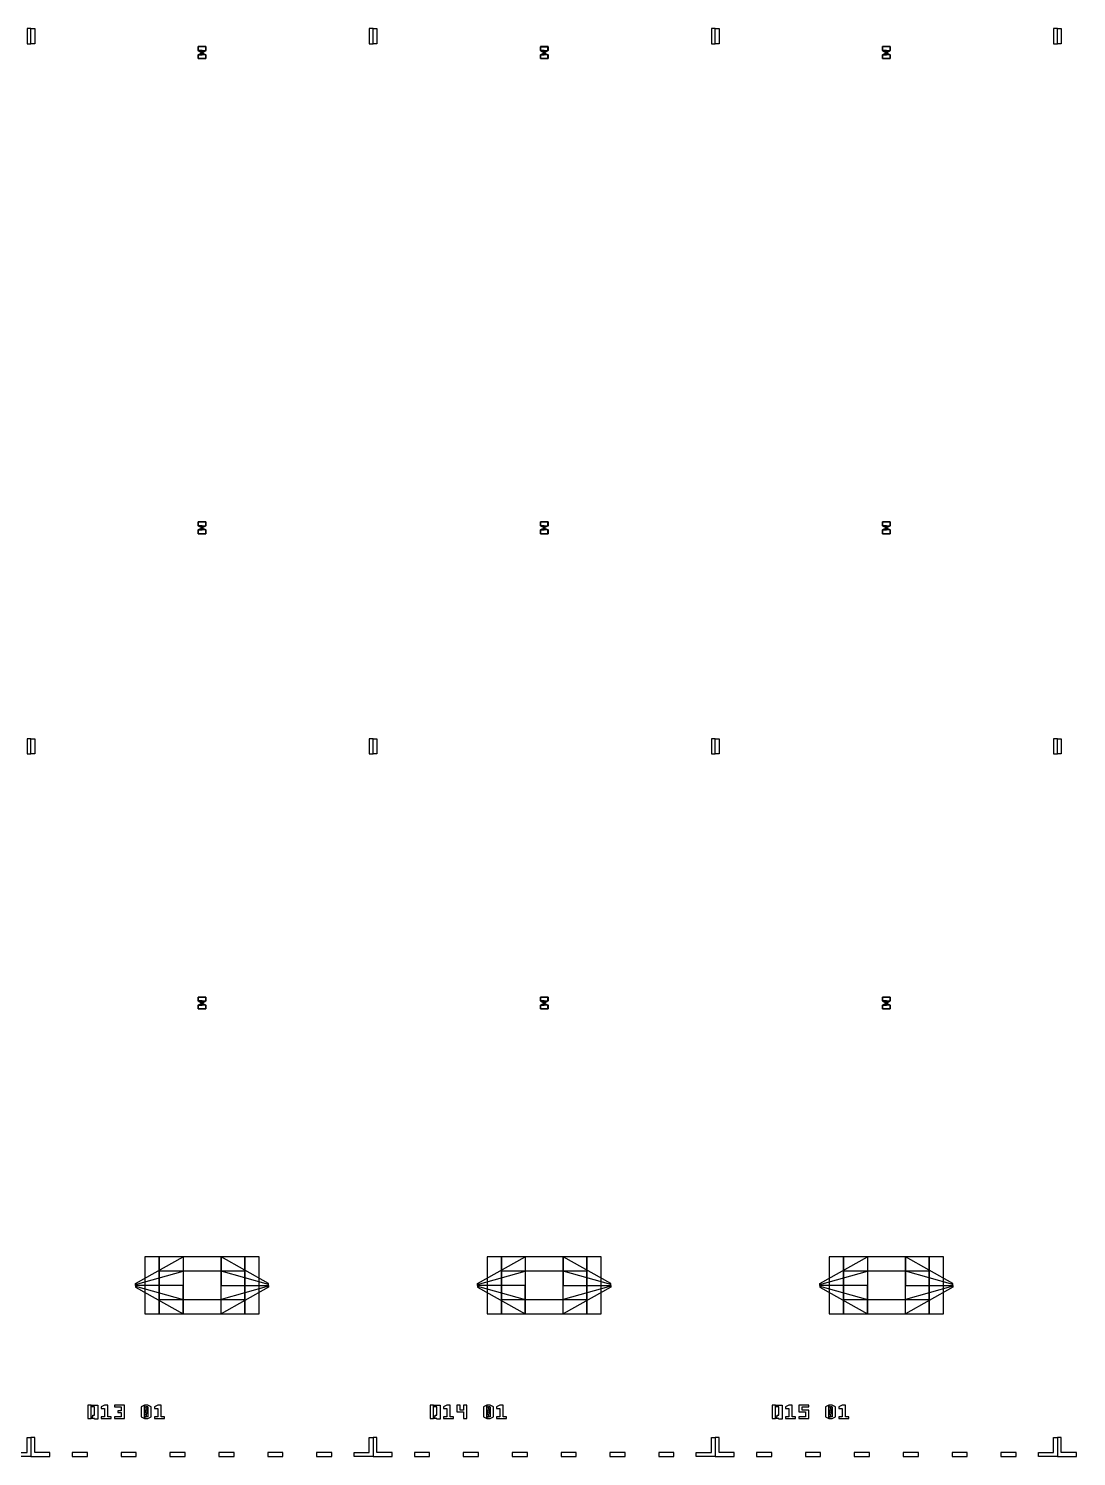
# Model space of a CAD drawing. Extents: x -50899 to 50899, y -48295 to 50898.
# Drawn here: x -6312 to -800, y -39225 to -31714 of the extents above; entities that cross this region are included whole.
import ezdxf

# ---------------------------------------------------------------- set-up
doc = ezdxf.new("R2010")
doc.units = 0
doc.layers.add('GAP', color=1, linetype='continuous')
doc.layers.add('PIN', color=3, linetype='continuous')

# ---------------------------------------------------------------- blocks, each defined once
blk = doc.blocks.new('Q12')
at = {"layer": 'GAP'}
for points in [[(1700, 7331.4), (1700, 7411.4), (1680, 7411.4), (1680, 7331.4), (1700, 7331.4)], [(1700, 3595.7), (1700, 3675.7), (1680, 3675.7), (1680, 3595.7), (1700, 3595.7)], [(1700, -100), (1600, -100), (1600, -80), (1680, -80), (1680, 0), (1700, 0), (1700, -100)]]:
    blk.add_lwpolyline(points, dxfattribs=at)
blk = doc.blocks.new('Q12GAP')
for points in [[(2500, 800), (2250, 800), (2250, 809.8), (2500, 950), (2500, 800)], [(2500, 800), (2250, 800), (2250, 809.8), (2500, 950), (2500, 800)], [(2825, 950), (2500, 950), (2500, 650), (2825, 650), (2825, 950)], [(2825, 950), (2500, 950), (2500, 650), (2825, 650), (2825, 950)], [(2900, 950), (2825, 950), (2825, 650), (2900, 650), (2900, 950)], [(2900, 950), (2825, 950), (2825, 650), (2900, 650), (2900, 950)], [(2500, 800), (2250, 800), (2250, 790.2), (2500, 650), (2500, 800)], [(2500, 800), (2250, 800), (2250, 790.2), (2500, 650), (2500, 800)]]:
    blk.add_lwpolyline(points)
blk = doc.blocks.new('Q12PIN')
for points in [[(2500, 800), (2250, 800), (2250, 805), (2500, 875), (2500, 800)], [(2500, 800), (2250, 800), (2250, 805), (2500, 875), (2500, 800)], [(2825, 875), (2500, 875), (2500, 725), (2825, 725), (2825, 875)], [(2825, 875), (2500, 875), (2500, 725), (2825, 725), (2825, 875)], [(2500, 800), (2250, 800), (2250, 795), (2500, 725), (2500, 800)], [(2500, 800), (2250, 800), (2250, 795), (2500, 725), (2500, 800)]]:
    blk.add_lwpolyline(points)
blk = doc.blocks.new('Q13')
at = {"layer": 'GAP'}
for points in [[(-100, 7331.4), (-100, 7411.4), (-80, 7411.4), (-80, 7331.4), (-100, 7331.4)], [(1700, 7331.4), (1700, 7411.4), (1680, 7411.4), (1680, 7331.4), (1700, 7331.4)], [(-100, 3595.7), (-100, 3675.7), (-80, 3675.7), (-80, 3595.7), (-100, 3595.7)], [(1700, 3595.7), (1700, 3675.7), (1680, 3675.7), (1680, 3595.7), (1700, 3595.7)], [(-100, -100), (0, -100), (0, -80), (-80, -80), (-80, 0), (-100, 0), (-100, -100)], [(1700, -100), (1600, -100), (1600, -80), (1680, -80), (1680, 0), (1700, 0), (1700, -100)], [(117.1, -100), (197.1, -100), (197.1, -80), (117.1, -80), (117.1, -100)], [(374.3, -100), (454.3, -100), (454.3, -80), (374.3, -80), (374.3, -100)], [(631.4, -100), (711.4, -100), (711.4, -80), (631.4, -80), (631.4, -100)], [(888.6, -100), (968.6, -100), (968.6, -80), (888.6, -80), (888.6, -100)], [(1145.7, -100), (1225.7, -100), (1225.7, -80), (1145.7, -80), (1145.7, -100)], [(1402.9, -100), (1482.9, -100), (1482.9, -80), (1402.9, -80), (1402.9, -100)]]:
    blk.add_lwpolyline(points, dxfattribs=at)
blk = doc.blocks.new('Q13GAP')
for points in [[(820.2, 7316.2), (820.2, 7316.4), (779.8, 7316.4), (779.8, 7316.2), (820.2, 7316.2)], [(780, 7296.2), (780, 7316.2), (779.8, 7316.2), (779.8, 7296.2), (780, 7296.2)], [(797.5, 7286.2), (780, 7296.2), (779.8, 7296.2), (797.3, 7286.2), (797.5, 7286.2)], [(802.7, 7286), (802.7, 7286.2), (797.3, 7286.2), (797.3, 7286), (802.7, 7286)], [(802.5, 7286.2), (820, 7296.2), (820.2, 7296.2), (802.7, 7286.2), (802.5, 7286.2)], [(820, 7296.2), (820, 7316.2), (820.2, 7316.2), (820.2, 7296.2), (820, 7296.2)], [(780, 7274), (799.7, 7284), (799.5, 7284), (779.8, 7274), (780, 7274)], [(780, 7254), (780, 7274), (779.8, 7274), (779.8, 7254), (780, 7254)], [(820.2, 7253.8), (820.2, 7254), (779.8, 7254), (779.8, 7253.8), (820.2, 7253.8)], [(799.7, 7284), (799.7, 7286), (799.5, 7286), (799.5, 7284), (799.7, 7284)], [(800.3, 7284), (800.3, 7286), (800.5, 7286), (800.5, 7284), (800.3, 7284)], [(820, 7274), (800.3, 7284), (800.5, 7284), (820.2, 7274), (820, 7274)], [(820, 7254), (820, 7274), (820.2, 7274), (820.2, 7254), (820, 7254)], [(820.2, 4816.2), (820.2, 4816.4), (779.8, 4816.4), (779.8, 4816.2), (820.2, 4816.2)], [(780, 4796.2), (780, 4816.2), (779.8, 4816.2), (779.8, 4796.2), (780, 4796.2)], [(820, 4796.2), (820, 4816.2), (820.2, 4816.2), (820.2, 4796.2), (820, 4796.2)], [(797.5, 4786.2), (780, 4796.2), (779.8, 4796.2), (797.3, 4786.2), (797.5, 4786.2)], [(780, 4774), (799.7, 4784), (799.5, 4784), (779.8, 4774), (780, 4774)], [(780, 4754), (780, 4774), (779.8, 4774), (779.8, 4754), (780, 4754)], [(820.2, 4753.8), (820.2, 4754), (779.8, 4754), (779.8, 4753.8), (820.2, 4753.8)], [(802.7, 4786), (802.7, 4786.2), (797.3, 4786.2), (797.3, 4786), (802.7, 4786)], [(799.7, 4784), (799.7, 4786), (799.5, 4786), (799.5, 4784), (799.7, 4784)], [(800.3, 4784), (800.3, 4786), (800.5, 4786), (800.5, 4784), (800.3, 4784)], [(820, 4774), (800.3, 4784), (800.5, 4784), (820.2, 4774), (820, 4774)], [(802.5, 4786.2), (820, 4796.2), (820.2, 4796.2), (802.7, 4786.2), (802.5, 4786.2)], [(820, 4754), (820, 4774), (820.2, 4774), (820.2, 4754), (820, 4754)], [(820.2, 2316.2), (820.2, 2316.4), (779.8, 2316.4), (779.8, 2316.2), (820.2, 2316.2)], [(780, 2296.2), (780, 2316.2), (779.8, 2316.2), (779.8, 2296.2), (780, 2296.2)], [(797.5, 2286.2), (780, 2296.2), (779.8, 2296.2), (797.3, 2286.2), (797.5, 2286.2)], [(780, 2274), (799.7, 2284), (799.5, 2284), (779.8, 2274), (780, 2274)], [(780, 2254), (780, 2274), (779.8, 2274), (779.8, 2254), (780, 2254)], [(820.2, 2253.8), (820.2, 2254), (779.8, 2254), (779.8, 2253.8), (820.2, 2253.8)], [(802.7, 2286), (802.7, 2286.2), (797.3, 2286.2), (797.3, 2286), (802.7, 2286)], [(799.7, 2284), (799.7, 2286), (799.5, 2286), (799.5, 2284), (799.7, 2284)], [(800.3, 2284), (800.3, 2286), (800.5, 2286), (800.5, 2284), (800.3, 2284)], [(820, 2274), (800.3, 2284), (800.5, 2284), (820.2, 2274), (820, 2274)], [(802.5, 2286.2), (820, 2296.2), (820.2, 2296.2), (802.7, 2286.2), (802.5, 2286.2)], [(820, 2296.2), (820, 2316.2), (820.2, 2316.2), (820.2, 2296.2), (820, 2296.2)], [(820, 2254), (820, 2274), (820.2, 2274), (820.2, 2254), (820, 2254)], [(2500, 800), (2250, 800), (2250, 809.8), (2500, 950), (2500, 800)], [(2500, 800), (2250, 800), (2250, 809.8), (2500, 950), (2500, 800)], [(2825, 950), (2500, 950), (2500, 650), (2825, 650), (2825, 950)], [(2825, 950), (2500, 950), (2500, 650), (2825, 650), (2825, 950)], [(2900, 950), (2825, 950), (2825, 650), (2900, 650), (2900, 950)], [(2900, 950), (2825, 950), (2825, 650), (2900, 650), (2900, 950)], [(2500, 800), (2250, 800), (2250, 790.2), (2500, 650), (2500, 800)], [(2500, 800), (2250, 800), (2250, 790.2), (2500, 650), (2500, 800)]]:
    blk.add_lwpolyline(points)
at = {"layer": 'GAP'}
for points in [[(200, 100), (217.5, 100), (217.5, 170), (200, 170), (200, 100)], [(217.5, 108.8), (226.2, 108.8), (226.2, 117.5), (235, 117.5), (235, 161.2), (217.5, 161.2), (217.5, 170), (252.5, 170), (252.5, 95.6), (235, 95.6), (235, 100), (217.5, 100), (217.5, 108.8)], [(270, 100), (322.5, 100), (322.5, 108.8), (305, 108.8), (305, 170), (287.5, 170), (270, 161.2), (270, 152.5), (287.5, 152.5), (287.5, 108.8), (270, 108.8), (270, 100), (270, 100)], [(340, 100), (392.5, 100), (392.5, 170), (340, 170), (340, 161.2), (375, 161.2), (375, 139.4), (357.5, 139.4), (357.5, 130.6), (375, 130.6), (375, 108.8), (340, 108.8), (340, 100), (340, 100)]]:
    blk.add_lwpolyline(points, dxfattribs=at)
blk = doc.blocks.new('Q13PIN')
for points in [[(820, 7296.2), (820, 7316.2), (780, 7316.2), (780, 7296.2), (820, 7296.2)], [(800, 7286.2), (800, 7296.2), (780, 7296.2), (797.5, 7286.2), (800, 7286.2)], [(800, 7286.2), (800, 7296.2), (820, 7296.2), (802.5, 7286.2), (800, 7286.2)], [(800, 7274), (800, 7284), (799.685, 7284), (780, 7274), (800, 7274)], [(820, 7254), (820, 7274), (780, 7274), (780, 7254), (820, 7254)], [(800.315, 7284), (800.315, 7286), (799.685, 7286), (799.685, 7284), (800.315, 7284)], [(800, 7274), (800, 7284), (800.315, 7284), (820, 7274), (800, 7274)], [(820, 4796.2), (820, 4816.2), (780, 4816.2), (780, 4796.2), (820, 4796.2)], [(800, 4786.2), (800, 4796.2), (780, 4796.2), (797.5, 4786.2), (800, 4786.2)], [(800, 4774), (800, 4784), (799.685, 4784), (780, 4774), (800, 4774)], [(820, 4754), (820, 4774), (780, 4774), (780, 4754), (820, 4754)], [(800.315, 4784), (800.315, 4786), (799.685, 4786), (799.685, 4784), (800.315, 4784)], [(800, 4786.2), (800, 4796.2), (820, 4796.2), (802.5, 4786.2), (800, 4786.2)], [(800, 4774), (800, 4784), (800.315, 4784), (820, 4774), (800, 4774)], [(820, 2296.2), (820, 2316.2), (780, 2316.2), (780, 2296.2), (820, 2296.2)], [(800, 2286.2), (800, 2296.2), (780, 2296.2), (797.5, 2286.2), (800, 2286.2)], [(800, 2274), (800, 2284), (799.685, 2284), (780, 2274), (800, 2274)], [(820, 2254), (820, 2274), (780, 2274), (780, 2254), (820, 2254)], [(800.315, 2284), (800.315, 2286), (799.685, 2286), (799.685, 2284), (800.315, 2284)], [(800, 2286.2), (800, 2296.2), (820, 2296.2), (802.5, 2286.2), (800, 2286.2)], [(800, 2274), (800, 2284), (800.315, 2284), (820, 2274), (800, 2274)], [(2500, 800), (2250, 800), (2250, 805), (2500, 875), (2500, 800)], [(2500, 800), (2250, 800), (2250, 805), (2500, 875), (2500, 800)], [(2825, 875), (2500, 875), (2500, 725), (2825, 725), (2825, 875)], [(2825, 875), (2500, 875), (2500, 725), (2825, 725), (2825, 875)], [(2500, 800), (2250, 800), (2250, 795), (2500, 725), (2500, 800)], [(2500, 800), (2250, 800), (2250, 795), (2500, 725), (2500, 800)]]:
    blk.add_lwpolyline(points)
blk = doc.blocks.new('Q14')
at = {"layer": 'GAP'}
for points in [[(-100, 7331.4), (-100, 7411.4), (-80, 7411.4), (-80, 7331.4), (-100, 7331.4)], [(1700, 7331.4), (1700, 7411.4), (1680, 7411.4), (1680, 7331.4), (1700, 7331.4)], [(-100, 3595.7), (-100, 3675.7), (-80, 3675.7), (-80, 3595.7), (-100, 3595.7)], [(1700, 3595.7), (1700, 3675.7), (1680, 3675.7), (1680, 3595.7), (1700, 3595.7)], [(-100, -100), (0, -100), (0, -80), (-80, -80), (-80, 0), (-100, 0), (-100, -100)], [(1700, -100), (1600, -100), (1600, -80), (1680, -80), (1680, 0), (1700, 0), (1700, -100)], [(117.1, -100), (197.1, -100), (197.1, -80), (117.1, -80), (117.1, -100)], [(374.3, -100), (454.3, -100), (454.3, -80), (374.3, -80), (374.3, -100)], [(631.4, -100), (711.4, -100), (711.4, -80), (631.4, -80), (631.4, -100)], [(888.6, -100), (968.6, -100), (968.6, -80), (888.6, -80), (888.6, -100)], [(1145.7, -100), (1225.7, -100), (1225.7, -80), (1145.7, -80), (1145.7, -100)], [(1402.9, -100), (1482.9, -100), (1482.9, -80), (1402.9, -80), (1402.9, -100)]]:
    blk.add_lwpolyline(points, dxfattribs=at)
blk = doc.blocks.new('Q14GAP')
for points in [[(820.2, 7316.1), (820.2, 7316.3), (779.8, 7316.3), (779.8, 7316.1), (820.2, 7316.1)], [(780, 7296.1), (780, 7316.1), (779.8, 7316.1), (779.8, 7296.1), (780, 7296.1)], [(797.5, 7286.1), (780, 7296.1), (779.8, 7296.1), (797.3, 7286.1), (797.5, 7286.1)], [(802.7, 7286), (802.7, 7286.1), (797.3, 7286.1), (797.3, 7286), (802.7, 7286)], [(802.5, 7286.1), (820, 7296.1), (820.2, 7296.1), (802.7, 7286.1), (802.5, 7286.1)], [(820, 7296.1), (820, 7316.1), (820.2, 7316.1), (820.2, 7296.1), (820, 7296.1)], [(780, 7274), (799.7, 7284), (799.5, 7284), (779.8, 7274), (780, 7274)], [(780, 7254), (780, 7274), (779.8, 7274), (779.8, 7254), (780, 7254)], [(820.2, 7253.8), (820.2, 7254), (779.8, 7254), (779.8, 7253.8), (820.2, 7253.8)], [(799.7, 7284), (799.7, 7286), (799.5, 7286), (799.5, 7284), (799.7, 7284)], [(800.3, 7284), (800.3, 7286), (800.5, 7286), (800.5, 7284), (800.3, 7284)], [(820, 7274), (800.3, 7284), (800.5, 7284), (820.2, 7274), (820, 7274)], [(820, 7254), (820, 7274), (820.2, 7274), (820.2, 7254), (820, 7254)], [(820.2, 4816.1), (820.2, 4816.3), (779.8, 4816.3), (779.8, 4816.1), (820.2, 4816.1)], [(780, 4796.1), (780, 4816.1), (779.8, 4816.1), (779.8, 4796.1), (780, 4796.1)], [(820, 4796.1), (820, 4816.1), (820.2, 4816.1), (820.2, 4796.1), (820, 4796.1)], [(797.5, 4786.1), (780, 4796.1), (779.8, 4796.1), (797.3, 4786.1), (797.5, 4786.1)], [(780, 4774), (799.7, 4784), (799.5, 4784), (779.8, 4774), (780, 4774)], [(780, 4754), (780, 4774), (779.8, 4774), (779.8, 4754), (780, 4754)], [(820.2, 4753.8), (820.2, 4754), (779.8, 4754), (779.8, 4753.8), (820.2, 4753.8)], [(802.7, 4786), (802.7, 4786.1), (797.3, 4786.1), (797.3, 4786), (802.7, 4786)], [(799.7, 4784), (799.7, 4786), (799.5, 4786), (799.5, 4784), (799.7, 4784)], [(800.3, 4784), (800.3, 4786), (800.5, 4786), (800.5, 4784), (800.3, 4784)], [(820, 4774), (800.3, 4784), (800.5, 4784), (820.2, 4774), (820, 4774)], [(802.5, 4786.1), (820, 4796.1), (820.2, 4796.1), (802.7, 4786.1), (802.5, 4786.1)], [(820, 4754), (820, 4774), (820.2, 4774), (820.2, 4754), (820, 4754)], [(820.2, 2316.2), (820.2, 2316.4), (779.8, 2316.4), (779.8, 2316.2), (820.2, 2316.2)], [(780, 2296.2), (780, 2316.2), (779.8, 2316.2), (779.8, 2296.2), (780, 2296.2)], [(797.5, 2286.2), (780, 2296.2), (779.8, 2296.2), (797.3, 2286.2), (797.5, 2286.2)], [(780, 2274), (799.7, 2284), (799.5, 2284), (779.8, 2274), (780, 2274)], [(780, 2254), (780, 2274), (779.8, 2274), (779.8, 2254), (780, 2254)], [(820.2, 2253.8), (820.2, 2254), (779.8, 2254), (779.8, 2253.8), (820.2, 2253.8)], [(802.7, 2286), (802.7, 2286.2), (797.3, 2286.2), (797.3, 2286), (802.7, 2286)], [(799.7, 2284), (799.7, 2286), (799.5, 2286), (799.5, 2284), (799.7, 2284)], [(800.3, 2284), (800.3, 2286), (800.5, 2286), (800.5, 2284), (800.3, 2284)], [(820, 2274), (800.3, 2284), (800.5, 2284), (820.2, 2274), (820, 2274)], [(802.5, 2286.2), (820, 2296.2), (820.2, 2296.2), (802.7, 2286.2), (802.5, 2286.2)], [(820, 2296.2), (820, 2316.2), (820.2, 2316.2), (820.2, 2296.2), (820, 2296.2)], [(820, 2254), (820, 2274), (820.2, 2274), (820.2, 2254), (820, 2254)], [(-1300, 650), (-1225, 650), (-1225, 950), (-1300, 950), (-1300, 650)], [(-1300, 650), (-1225, 650), (-1225, 950), (-1300, 950), (-1300, 650)], [(-1225, 650), (-900, 650), (-900, 950), (-1225, 950), (-1225, 650)], [(-1225, 650), (-900, 650), (-900, 950), (-1225, 950), (-1225, 650)], [(-900, 800), (-650, 800), (-650, 809.8), (-900, 950), (-900, 800)], [(-900, 800), (-650, 800), (-650, 809.8), (-900, 950), (-900, 800)], [(2500, 800), (2250, 800), (2250, 809.8), (2500, 950), (2500, 800)], [(2500, 800), (2250, 800), (2250, 809.8), (2500, 950), (2500, 800)], [(2825, 950), (2500, 950), (2500, 650), (2825, 650), (2825, 950)], [(2825, 950), (2500, 950), (2500, 650), (2825, 650), (2825, 950)], [(2900, 950), (2825, 950), (2825, 650), (2900, 650), (2900, 950)], [(2900, 950), (2825, 950), (2825, 650), (2900, 650), (2900, 950)], [(-900, 800), (-650, 800), (-650, 790.2), (-900, 650), (-900, 800)], [(-900, 800), (-650, 800), (-650, 790.2), (-900, 650), (-900, 800)], [(2500, 800), (2250, 800), (2250, 790.2), (2500, 650), (2500, 800)], [(2500, 800), (2250, 800), (2250, 790.2), (2500, 650), (2500, 800)]]:
    blk.add_lwpolyline(points)
at = {"layer": 'GAP'}
for points in [[(200, 100), (217.5, 100), (217.5, 170), (200, 170), (200, 100)], [(217.5, 108.8), (226.2, 108.8), (226.2, 117.5), (235, 117.5), (235, 161.2), (217.5, 161.2), (217.5, 170), (252.5, 170), (252.5, 95.6), (235, 95.6), (235, 100), (217.5, 100), (217.5, 108.8)], [(270, 100), (322.5, 100), (322.5, 108.8), (305, 108.8), (305, 170), (287.5, 170), (270, 161.2), (270, 152.5), (287.5, 152.5), (287.5, 108.8), (270, 108.8), (270, 100), (270, 100)], [(375, 100), (392.5, 100), (392.5, 170), (375, 170), (375, 143.8), (357.5, 143.8), (357.5, 170), (340, 170), (340, 135), (375, 135), (375, 100), (375, 100)]]:
    blk.add_lwpolyline(points, dxfattribs=at)
blk = doc.blocks.new('Q14PIN')
for points in [[(820, 7296.15), (820, 7316.15), (780, 7316.15), (780, 7296.15), (820, 7296.15)], [(800, 7286.15), (800, 7296.15), (780, 7296.15), (797.5, 7286.15), (800, 7286.15)], [(800, 7286.15), (800, 7296.15), (820, 7296.15), (802.5, 7286.15), (800, 7286.15)], [(800, 7274), (800, 7284), (799.685, 7284), (780, 7274), (800, 7274)], [(820, 7254), (820, 7274), (780, 7274), (780, 7254), (820, 7254)], [(800.315, 7284), (800.315, 7286), (799.685, 7286), (799.685, 7284), (800.315, 7284)], [(800, 7274), (800, 7284), (800.315, 7284), (820, 7274), (800, 7274)], [(820, 4796.15), (820, 4816.15), (780, 4816.15), (780, 4796.15), (820, 4796.15)], [(800, 4786.15), (800, 4796.15), (780, 4796.15), (797.5, 4786.15), (800, 4786.15)], [(800, 4774), (800, 4784), (799.685, 4784), (780, 4774), (800, 4774)], [(820, 4754), (820, 4774), (780, 4774), (780, 4754), (820, 4754)], [(800.315, 4784), (800.315, 4786), (799.685, 4786), (799.685, 4784), (800.315, 4784)], [(800, 4786.15), (800, 4796.15), (820, 4796.15), (802.5, 4786.15), (800, 4786.15)], [(800, 4774), (800, 4784), (800.315, 4784), (820, 4774), (800, 4774)], [(820, 2296.15), (820, 2316.15), (780, 2316.15), (780, 2296.15), (820, 2296.15)], [(800, 2286.15), (800, 2296.15), (780, 2296.15), (797.5, 2286.15), (800, 2286.15)], [(800, 2274), (800, 2284), (799.685, 2284), (780, 2274), (800, 2274)], [(820, 2254), (820, 2274), (780, 2274), (780, 2254), (820, 2254)], [(800.315, 2284), (800.315, 2286), (799.685, 2286), (799.685, 2284), (800.315, 2284)], [(800, 2286.15), (800, 2296.15), (820, 2296.15), (802.5, 2286.15), (800, 2286.15)], [(800, 2274), (800, 2284), (800.315, 2284), (820, 2274), (800, 2274)], [(-1225, 725), (-900, 725), (-900, 875), (-1225, 875), (-1225, 725)], [(-1225, 725), (-900, 725), (-900, 875), (-1225, 875), (-1225, 725)], [(-900, 800), (-650, 800), (-650, 805), (-900, 875), (-900, 800)], [(-900, 800), (-650, 800), (-650, 805), (-900, 875), (-900, 800)], [(2500, 800), (2250, 800), (2250, 805), (2500, 875), (2500, 800)], [(2500, 800), (2250, 800), (2250, 805), (2500, 875), (2500, 800)], [(2825, 875), (2500, 875), (2500, 725), (2825, 725), (2825, 875)], [(2825, 875), (2500, 875), (2500, 725), (2825, 725), (2825, 875)], [(-900, 800), (-650, 800), (-650, 795), (-900, 725), (-900, 800)], [(-900, 800), (-650, 800), (-650, 795), (-900, 725), (-900, 800)], [(2500, 800), (2250, 800), (2250, 795), (2500, 725), (2500, 800)], [(2500, 800), (2250, 800), (2250, 795), (2500, 725), (2500, 800)]]:
    blk.add_lwpolyline(points)
blk = doc.blocks.new('Q15')
at = {"layer": 'GAP'}
for points in [[(-100, 7331.4), (-100, 7411.4), (-80, 7411.4), (-80, 7331.4), (-100, 7331.4)], [(1700, 7331.4), (1700, 7411.4), (1680, 7411.4), (1680, 7331.4), (1700, 7331.4)], [(-100, 3595.7), (-100, 3675.7), (-80, 3675.7), (-80, 3595.7), (-100, 3595.7)], [(1700, 3595.7), (1700, 3675.7), (1680, 3675.7), (1680, 3595.7), (1700, 3595.7)], [(-100, -100), (0, -100), (0, -80), (-80, -80), (-80, 0), (-100, 0), (-100, -100)], [(1700, -100), (1600, -100), (1600, -80), (1680, -80), (1680, 0), (1700, 0), (1700, -100)], [(117.1, -100), (197.1, -100), (197.1, -80), (117.1, -80), (117.1, -100)], [(374.3, -100), (454.3, -100), (454.3, -80), (374.3, -80), (374.3, -100)], [(631.4, -100), (711.4, -100), (711.4, -80), (631.4, -80), (631.4, -100)], [(888.6, -100), (968.6, -100), (968.6, -80), (888.6, -80), (888.6, -100)], [(1145.7, -100), (1225.7, -100), (1225.7, -80), (1145.7, -80), (1145.7, -100)], [(1402.9, -100), (1482.9, -100), (1482.9, -80), (1402.9, -80), (1402.9, -100)]]:
    blk.add_lwpolyline(points, dxfattribs=at)
blk = doc.blocks.new('Q15GAP')
for points in [[(820.2, 7316.2), (820.2, 7316.4), (779.8, 7316.4), (779.8, 7316.2), (820.2, 7316.2)], [(780, 7296.2), (780, 7316.2), (779.8, 7316.2), (779.8, 7296.2), (780, 7296.2)], [(797.5, 7286.2), (780, 7296.2), (779.8, 7296.2), (797.3, 7286.2), (797.5, 7286.2)], [(802.7, 7286), (802.7, 7286.2), (797.3, 7286.2), (797.3, 7286), (802.7, 7286)], [(802.5, 7286.2), (820, 7296.2), (820.2, 7296.2), (802.7, 7286.2), (802.5, 7286.2)], [(820, 7296.2), (820, 7316.2), (820.2, 7316.2), (820.2, 7296.2), (820, 7296.2)], [(780, 7274), (799.7, 7284), (799.5, 7284), (779.8, 7274), (780, 7274)], [(780, 7254), (780, 7274), (779.8, 7274), (779.8, 7254), (780, 7254)], [(820.2, 7253.8), (820.2, 7254), (779.8, 7254), (779.8, 7253.8), (820.2, 7253.8)], [(799.7, 7284), (799.7, 7286), (799.5, 7286), (799.5, 7284), (799.7, 7284)], [(800.3, 7284), (800.3, 7286), (800.5, 7286), (800.5, 7284), (800.3, 7284)], [(820, 7274), (800.3, 7284), (800.5, 7284), (820.2, 7274), (820, 7274)], [(820, 7254), (820, 7274), (820.2, 7274), (820.2, 7254), (820, 7254)], [(820.2, 4816.2), (820.2, 4816.4), (779.8, 4816.4), (779.8, 4816.2), (820.2, 4816.2)], [(780, 4796.2), (780, 4816.2), (779.8, 4816.2), (779.8, 4796.2), (780, 4796.2)], [(820, 4796.2), (820, 4816.2), (820.2, 4816.2), (820.2, 4796.2), (820, 4796.2)], [(797.5, 4786.2), (780, 4796.2), (779.8, 4796.2), (797.3, 4786.2), (797.5, 4786.2)], [(780, 4774), (799.7, 4784), (799.5, 4784), (779.8, 4774), (780, 4774)], [(780, 4754), (780, 4774), (779.8, 4774), (779.8, 4754), (780, 4754)], [(820.2, 4753.8), (820.2, 4754), (779.8, 4754), (779.8, 4753.8), (820.2, 4753.8)], [(802.7, 4786), (802.7, 4786.2), (797.3, 4786.2), (797.3, 4786), (802.7, 4786)], [(799.7, 4784), (799.7, 4786), (799.5, 4786), (799.5, 4784), (799.7, 4784)], [(800.3, 4784), (800.3, 4786), (800.5, 4786), (800.5, 4784), (800.3, 4784)], [(820, 4774), (800.3, 4784), (800.5, 4784), (820.2, 4774), (820, 4774)], [(802.5, 4786.2), (820, 4796.2), (820.2, 4796.2), (802.7, 4786.2), (802.5, 4786.2)], [(820, 4754), (820, 4774), (820.2, 4774), (820.2, 4754), (820, 4754)], [(820.2, 2316.2), (820.2, 2316.4), (779.8, 2316.4), (779.8, 2316.2), (820.2, 2316.2)], [(780, 2296.2), (780, 2316.2), (779.8, 2316.2), (779.8, 2296.2), (780, 2296.2)], [(797.5, 2286.2), (780, 2296.2), (779.8, 2296.2), (797.3, 2286.2), (797.5, 2286.2)], [(780, 2274), (799.7, 2284), (799.5, 2284), (779.8, 2274), (780, 2274)], [(780, 2254), (780, 2274), (779.8, 2274), (779.8, 2254), (780, 2254)], [(820.2, 2253.8), (820.2, 2254), (779.8, 2254), (779.8, 2253.8), (820.2, 2253.8)], [(802.7, 2286), (802.7, 2286.2), (797.3, 2286.2), (797.3, 2286), (802.7, 2286)], [(799.7, 2284), (799.7, 2286), (799.5, 2286), (799.5, 2284), (799.7, 2284)], [(800.3, 2284), (800.3, 2286), (800.5, 2286), (800.5, 2284), (800.3, 2284)], [(820, 2274), (800.3, 2284), (800.5, 2284), (820.2, 2274), (820, 2274)], [(802.5, 2286.2), (820, 2296.2), (820.2, 2296.2), (802.7, 2286.2), (802.5, 2286.2)], [(820, 2296.2), (820, 2316.2), (820.2, 2316.2), (820.2, 2296.2), (820, 2296.2)], [(820, 2254), (820, 2274), (820.2, 2274), (820.2, 2254), (820, 2254)], [(-1300, 650), (-1225, 650), (-1225, 950), (-1300, 950), (-1300, 650)], [(-1300, 650), (-1225, 650), (-1225, 950), (-1300, 950), (-1300, 650)], [(-1225, 650), (-900, 650), (-900, 950), (-1225, 950), (-1225, 650)], [(-1225, 650), (-900, 650), (-900, 950), (-1225, 950), (-1225, 650)], [(-900, 800), (-650, 800), (-650, 809.8), (-900, 950), (-900, 800)], [(-900, 800), (-650, 800), (-650, 809.8), (-900, 950), (-900, 800)], [(-900, 800), (-650, 800), (-650, 790.2), (-900, 650), (-900, 800)], [(-900, 800), (-650, 800), (-650, 790.2), (-900, 650), (-900, 800)]]:
    blk.add_lwpolyline(points)
at = {"layer": 'GAP'}
for points in [[(200, 100), (217.5, 100), (217.5, 170), (200, 170), (200, 100)], [(217.5, 108.8), (226.2, 108.8), (226.2, 117.5), (235, 117.5), (235, 161.2), (217.5, 161.2), (217.5, 170), (252.5, 170), (252.5, 95.6), (235, 95.6), (235, 100), (217.5, 100), (217.5, 108.8)], [(270, 100), (322.5, 100), (322.5, 108.8), (305, 108.8), (305, 170), (287.5, 170), (270, 161.2), (270, 152.5), (287.5, 152.5), (287.5, 108.8), (270, 108.8), (270, 100), (270, 100)], [(340, 100), (392.5, 100), (392.5, 143.8), (357.5, 143.8), (357.5, 161.2), (392.5, 161.2), (392.5, 170), (340, 170), (340, 135), (375, 135), (375, 108.8), (340, 108.8), (340, 100), (340, 100)]]:
    blk.add_lwpolyline(points, dxfattribs=at)
blk = doc.blocks.new('Q15PIN')
for points in [[(820, 7296.2), (820, 7316.2), (780, 7316.2), (780, 7296.2), (820, 7296.2)], [(800, 7286.2), (800, 7296.2), (780, 7296.2), (797.5, 7286.2), (800, 7286.2)], [(800, 7286.2), (800, 7296.2), (820, 7296.2), (802.5, 7286.2), (800, 7286.2)], [(800, 7274), (800, 7284), (799.66, 7284), (780, 7274), (800, 7274)], [(820, 7254), (820, 7274), (780, 7274), (780, 7254), (820, 7254)], [(800.34, 7284), (800.34, 7286), (799.66, 7286), (799.66, 7284), (800.34, 7284)], [(800, 7274), (800, 7284), (800.34, 7284), (820, 7274), (800, 7274)], [(820, 4796.2), (820, 4816.2), (780, 4816.2), (780, 4796.2), (820, 4796.2)], [(800, 4786.2), (800, 4796.2), (780, 4796.2), (797.5, 4786.2), (800, 4786.2)], [(800, 4774), (800, 4784), (799.66, 4784), (780, 4774), (800, 4774)], [(820, 4754), (820, 4774), (780, 4774), (780, 4754), (820, 4754)], [(800.34, 4784), (800.34, 4786), (799.66, 4786), (799.66, 4784), (800.34, 4784)], [(800, 4786.2), (800, 4796.2), (820, 4796.2), (802.5, 4786.2), (800, 4786.2)], [(800, 4774), (800, 4784), (800.34, 4784), (820, 4774), (800, 4774)], [(820, 2296.2), (820, 2316.2), (780, 2316.2), (780, 2296.2), (820, 2296.2)], [(800, 2286.2), (800, 2296.2), (780, 2296.2), (797.5, 2286.2), (800, 2286.2)], [(800, 2274), (800, 2284), (799.66, 2284), (780, 2274), (800, 2274)], [(820, 2254), (820, 2274), (780, 2274), (780, 2254), (820, 2254)], [(800.34, 2284), (800.34, 2286), (799.66, 2286), (799.66, 2284), (800.34, 2284)], [(800, 2286.2), (800, 2296.2), (820, 2296.2), (802.5, 2286.2), (800, 2286.2)], [(800, 2274), (800, 2284), (800.34, 2284), (820, 2274), (800, 2274)], [(-1225, 725), (-900, 725), (-900, 875), (-1225, 875), (-1225, 725)], [(-1225, 725), (-900, 725), (-900, 875), (-1225, 875), (-1225, 725)], [(-900, 800), (-650, 800), (-650, 805), (-900, 875), (-900, 800)], [(-900, 800), (-650, 800), (-650, 805), (-900, 875), (-900, 800)], [(-900, 800), (-650, 800), (-650, 795), (-900, 725), (-900, 800)], [(-900, 800), (-650, 800), (-650, 795), (-900, 725), (-900, 800)]]:
    blk.add_lwpolyline(points)
blk = doc.blocks.new('Q16')
at = {"layer": 'GAP'}
for points in [[(-100, 7331.4), (-100, 7411.4), (-80, 7411.4), (-80, 7331.4), (-100, 7331.4)], [(-100, 3595.7), (-100, 3675.7), (-80, 3675.7), (-80, 3595.7), (-100, 3595.7)], [(-100, -100), (0, -100), (0, -80), (-80, -80), (-80, 0), (-100, 0), (-100, -100)]]:
    blk.add_lwpolyline(points, dxfattribs=at)
blk = doc.blocks.new('Q16GAP')
for points in [[(-1300, 650), (-1225, 650), (-1225, 950), (-1300, 950), (-1300, 650)], [(-1300, 650), (-1225, 650), (-1225, 950), (-1300, 950), (-1300, 650)], [(-1225, 650), (-900, 650), (-900, 950), (-1225, 950), (-1225, 650)], [(-1225, 650), (-900, 650), (-900, 950), (-1225, 950), (-1225, 650)], [(-900, 800), (-650, 800), (-650, 809.8), (-900, 950), (-900, 800)], [(-900, 800), (-650, 800), (-650, 809.8), (-900, 950), (-900, 800)], [(-900, 800), (-650, 800), (-650, 790.2), (-900, 650), (-900, 800)], [(-900, 800), (-650, 800), (-650, 790.2), (-900, 650), (-900, 800)]]:
    blk.add_lwpolyline(points)
blk = doc.blocks.new('Q16PIN')
for points in [[(-1225, 725), (-900, 725), (-900, 875), (-1225, 875), (-1225, 725)], [(-1225, 725), (-900, 725), (-900, 875), (-1225, 875), (-1225, 725)], [(-900, 800), (-650, 800), (-650, 805), (-900, 875), (-900, 800)], [(-900, 800), (-650, 800), (-650, 805), (-900, 875), (-900, 800)], [(-900, 800), (-650, 800), (-650, 795), (-900, 725), (-900, 800)], [(-900, 800), (-650, 800), (-650, 795), (-900, 725), (-900, 800)]]:
    blk.add_lwpolyline(points)

msp = doc.modelspace()

# ---------------------------------------------------------------- linework, layer by layer
at = {"layer": 'GAP'}
for points in [[(-6000, -39025), (-5982.5, -39025), (-5982.5, -38955), (-6000, -38955), (-6000, -39025)], [(-5982.5, -39016.2), (-5973.8, -39016.2), (-5973.8, -39007.5), (-5965, -39007.5), (-5965, -38963.8), (-5982.5, -38963.8), (-5982.5, -38955), (-5947.5, -38955), (-5947.5, -39029.4), (-5965, -39029.4), (-5965, -39025), (-5982.5, -39025), (-5982.5, -39016.2)], [(-5930, -39025), (-5877.5, -39025), (-5877.5, -39016.2), (-5895, -39016.2), (-5895, -38955), (-5912.5, -38955), (-5930, -38963.8), (-5930, -38972.5), (-5912.5, -38972.5), (-5912.5, -39016.2), (-5930, -39016.2), (-5930, -39025), (-5930, -39025)], [(-5860, -39025), (-5807.5, -39025), (-5807.5, -38955), (-5860, -38955), (-5860, -38963.8), (-5825, -38963.8), (-5825, -38985.6), (-5842.5, -38985.6), (-5842.5, -38994.4), (-5825, -38994.4), (-5825, -39016.2), (-5860, -39016.2), (-5860, -39025), (-5860, -39025)], [(-5720, -39016.2), (-5702.5, -39025), (-5702.5, -38955), (-5720, -38963.8), (-5720, -39016.2)], [(-5702.5, -39025), (-5685, -39025), (-5667.5, -39016.2), (-5667.5, -38963.8), (-5685, -38955), (-5702.5, -38955), (-5702.5, -38963.8), (-5685, -38963.8), (-5685, -39016.2), (-5702.5, -39016.2), (-5702.5, -39025)], [(-5702.5, -39016.2), (-5693.8, -39016.2), (-5685, -38968.1), (-5685, -38963.8), (-5693.8, -38963.8), (-5702.5, -39011.9), (-5702.5, -39016.2)], [(-5650, -39025), (-5597.5, -39025), (-5597.5, -39016.2), (-5615, -39016.2), (-5615, -38955), (-5632.5, -38955), (-5650, -38963.8), (-5650, -38972.5), (-5632.5, -38972.5), (-5632.5, -39016.2), (-5650, -39016.2), (-5650, -39025), (-5650, -39025)], [(-4200, -39025), (-4182.5, -39025), (-4182.5, -38955), (-4200, -38955), (-4200, -39025)], [(-4182.5, -39016.2), (-4173.8, -39016.2), (-4173.8, -39007.5), (-4165, -39007.5), (-4165, -38963.8), (-4182.5, -38963.8), (-4182.5, -38955), (-4147.5, -38955), (-4147.5, -39029.4), (-4165, -39029.4), (-4165, -39025), (-4182.5, -39025), (-4182.5, -39016.2)], [(-4130, -39025), (-4077.5, -39025), (-4077.5, -39016.2), (-4095, -39016.2), (-4095, -38955), (-4112.5, -38955), (-4130, -38963.8), (-4130, -38972.5), (-4112.5, -38972.5), (-4112.5, -39016.2), (-4130, -39016.2), (-4130, -39025), (-4130, -39025)], [(-4025, -39025), (-4007.5, -39025), (-4007.5, -38955), (-4025, -38955), (-4025, -38981.2), (-4042.5, -38981.2), (-4042.5, -38955), (-4060, -38955), (-4060, -38990), (-4025, -38990), (-4025, -39025), (-4025, -39025)], [(-3920, -39016.2), (-3902.5, -39025), (-3902.5, -38955), (-3920, -38963.8), (-3920, -39016.2)], [(-3902.5, -39025), (-3885, -39025), (-3867.5, -39016.2), (-3867.5, -38963.8), (-3885, -38955), (-3902.5, -38955), (-3902.5, -38963.8), (-3885, -38963.8), (-3885, -39016.2), (-3902.5, -39016.2), (-3902.5, -39025)], [(-3902.5, -39016.2), (-3893.8, -39016.2), (-3885, -38968.1), (-3885, -38963.8), (-3893.8, -38963.8), (-3902.5, -39011.9), (-3902.5, -39016.2)], [(-3850, -39025), (-3797.5, -39025), (-3797.5, -39016.2), (-3815, -39016.2), (-3815, -38955), (-3832.5, -38955), (-3850, -38963.8), (-3850, -38972.5), (-3832.5, -38972.5), (-3832.5, -39016.2), (-3850, -39016.2), (-3850, -39025), (-3850, -39025)], [(-2400, -39025), (-2382.5, -39025), (-2382.5, -38955), (-2400, -38955), (-2400, -39025)], [(-2382.5, -39016.2), (-2373.8, -39016.2), (-2373.8, -39007.5), (-2365, -39007.5), (-2365, -38963.8), (-2382.5, -38963.8), (-2382.5, -38955), (-2347.5, -38955), (-2347.5, -39029.4), (-2365, -39029.4), (-2365, -39025), (-2382.5, -39025), (-2382.5, -39016.2)], [(-2330, -39025), (-2277.5, -39025), (-2277.5, -39016.2), (-2295, -39016.2), (-2295, -38955), (-2312.5, -38955), (-2330, -38963.8), (-2330, -38972.5), (-2312.5, -38972.5), (-2312.5, -39016.2), (-2330, -39016.2), (-2330, -39025), (-2330, -39025)], [(-2260, -39025), (-2207.5, -39025), (-2207.5, -38981.2), (-2242.5, -38981.2), (-2242.5, -38963.8), (-2207.5, -38963.8), (-2207.5, -38955), (-2260, -38955), (-2260, -38990), (-2225, -38990), (-2225, -39016.2), (-2260, -39016.2), (-2260, -39025), (-2260, -39025)], [(-2120, -39016.2), (-2102.5, -39025), (-2102.5, -38955), (-2120, -38963.8), (-2120, -39016.2)], [(-2102.5, -39025), (-2085, -39025), (-2067.5, -39016.2), (-2067.5, -38963.8), (-2085, -38955), (-2102.5, -38955), (-2102.5, -38963.8), (-2085, -38963.8), (-2085, -39016.2), (-2102.5, -39016.2), (-2102.5, -39025)], [(-2102.5, -39016.2), (-2093.8, -39016.2), (-2085, -38968.1), (-2085, -38963.8), (-2093.8, -38963.8), (-2102.5, -39011.9), (-2102.5, -39016.2)], [(-2050, -39025), (-1997.5, -39025), (-1997.5, -39016.2), (-2015, -39016.2), (-2015, -38955), (-2032.5, -38955), (-2050, -38963.8), (-2050, -38972.5), (-2032.5, -38972.5), (-2032.5, -39016.2), (-2050, -39016.2), (-2050, -39025), (-2050, -39025)]]:
    msp.add_lwpolyline(points, dxfattribs=at)

# ---------------------------------------------------------------- block references
for name, p in [('Q12', (-8000, -39125)), ('Q13', (-6200, -39125)), ('Q14', (-4400, -39125)), ('Q15', (-2600, -39125)), ('Q16', (-800, -39125))]:
    msp.add_blockref(name, p)
for name, p in [('Q12GAP', (-8000, -39125)), ('Q13GAP', (-6200, -39125)), ('Q14GAP', (-4400, -39125)), ('Q15GAP', (-2600, -39125)), ('Q16GAP', (-800, -39125))]:
    msp.add_blockref(name, p, dxfattribs=at)
at = {"layer": 'PIN'}
for name, p in [('Q12PIN', (-8000, -39125)), ('Q13PIN', (-6200, -39125)), ('Q14PIN', (-4400, -39125)), ('Q15PIN', (-2600, -39125)), ('Q16PIN', (-800, -39125))]:
    msp.add_blockref(name, p, dxfattribs=at)

doc.saveas('drawing.dxf')
